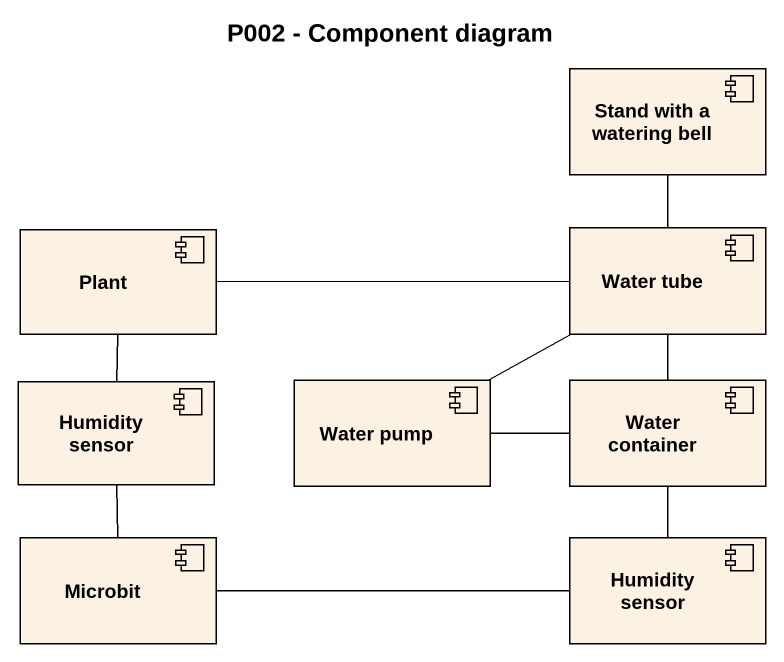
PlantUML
@startuml
title P002 - Component diagram
component "Stand with a watering bell" as Stand_with_a_watering_bell
component Plant
component "Water tube" as Water_tube
component "Humidity sensor" as Humidity_sensor
component "Water pump" as Water_pump
component "Water container" as Water_container
component Microbit
component "Humidity sensor" as Humidity_sensor_2
Plant -- Humidity_sensor
Water_tube -up- Stand_with_a_watering_bell
Water_tube -left- Plant
Water_tube -left- Water_pump
Water_tube -- Water_container
Humidity_sensor -- Microbit
Water_pump -right- Water_container
Water_container -- Humidity_sensor_2
Microbit -right- Humidity_sensor_2
@enduml
